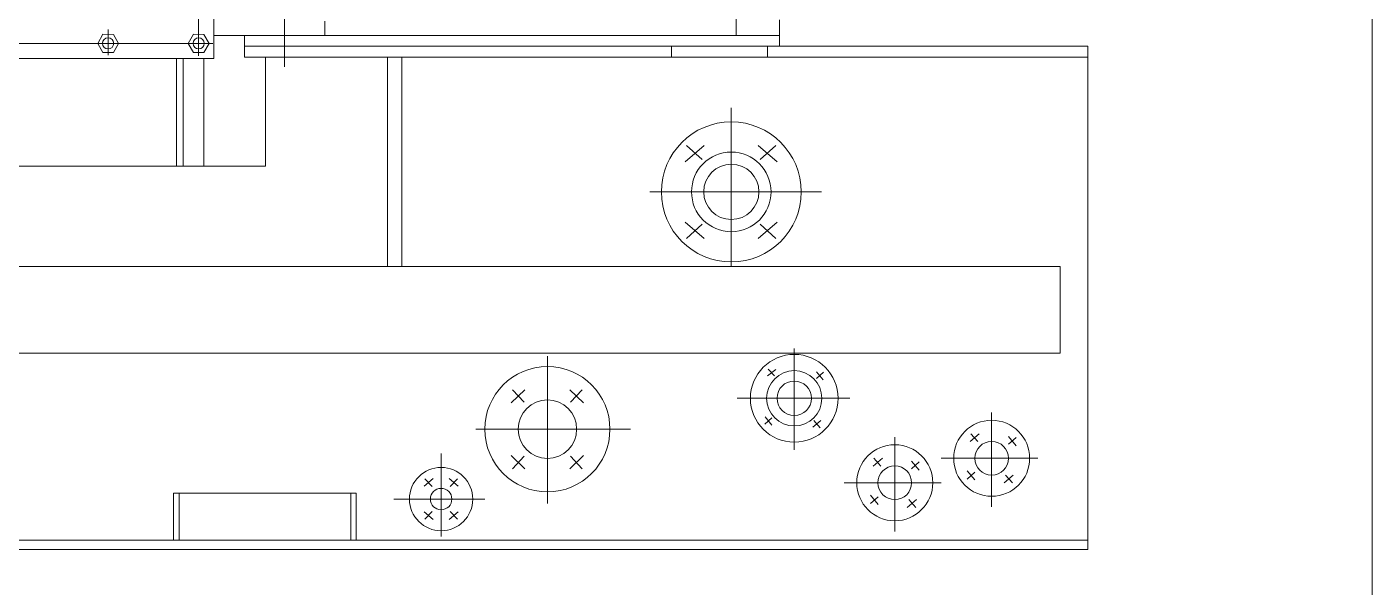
# Model space of a CAD drawing. Extents: x 0 to 420, y 0 to 297.
# Drawn here: x 313.8 to 420, y 108.1 to 152.3 of the extents above; entities that cross this region are included whole.
import ezdxf

# ---------------------------------------------------------------- set-up
doc = ezdxf.new("R2010")
doc.units = 0
doc.layers.get('0').update_dxf_attribs({"linetype": 'CONTINUOUS'})

msp = doc.modelspace()

# ---------------------------------------------------------------- linework, layer by layer
at = {"lineweight": 0}
for p, q in [((420, 297), (420, 0)), ((397.56, 149.88), (397.56, 150.75)), ((397.56, 111.06), (397.56, 150.75)), ((397.56, 111.06), (397.56, 111.78))]:
    msp.add_line(p, q, dxfattribs=at)
at = {"lineweight": 0, "ltscale": 0.0007}
for p, q in [((369.78, 191.39), (369.78, 151.59)), ((328.55, 191.19), (328.55, 149.79)), ((327.34, 189.8), (327.34, 149.98)), ((334.12, 149.13), (334.12, 189.95)), ((328.55, 149.79), (328.55, 155.98)), ((320.19, 150.05), (320.19, 152.07)), ((337.3, 152.73), (337.3, 151.59)), ((373.21, 150.75), (373.21, 152.83)), ((327.34, 150.97), (267.16, 150.97)), ((319.37, 150.97), (319.78, 151.69)), ((319.78, 150.26), (319.37, 150.97)), ((319.78, 151.69), (320.61, 151.68)), ((320.61, 151.68), (321.02, 150.97)), ((321.02, 150.97), (320.61, 150.26)), ((326.15, 150.97), (328.47, 150.97)), ((326.51, 150.97), (326.93, 151.69)), ((326.93, 150.26), (326.51, 150.97)), ((326.93, 151.69), (327.75, 151.68)), ((327.75, 151.68), (328.16, 150.97)), ((328.16, 150.97), (327.75, 150.26)), ((337.3, 151.59), (328.55, 151.59)), ((330.97, 150.75), (330.97, 151.59)), ((337.3, 151.59), (369.78, 151.59)), ((369.78, 151.59), (373.21, 151.59)), ((275.58, 149.79), (328.55, 149.79)), ((320.61, 150.26), (319.78, 150.26)), ((325.59, 141.3), (325.59, 149.79)), ((326.13, 141.3), (326.13, 149.79)), ((327.75, 150.26), (326.93, 150.26)), ((327.75, 141.3), (327.75, 149.79)), ((330.97, 150.75), (369.78, 150.75)), ((330.97, 150.75), (330.97, 149.88)), ((330.97, 149.88), (397.56, 149.88)), ((332.62, 141.3), (332.62, 149.88)), ((342.24, 149.88), (342.24, 133.37)), ((342.24, 133.37), (342.24, 149.88)), ((343.39, 133.37), (343.39, 149.88)), ((364.68, 149.88), (364.68, 150.75)), ((369.78, 150.75), (397.56, 150.75)), ((372.25, 149.88), (372.25, 150.75)), ((369.4, 133.37), (369.4, 145.88)), ((365.76, 141.64), (367.26, 142.93)), ((365.87, 142.93), (367.1, 141.8)), ((373.03, 141.64), (371.53, 142.93)), ((372.93, 142.93), (371.69, 141.8)), ((332.62, 141.3), (266.12, 141.3)), ((362.96, 139.26), (376.51, 139.26)), ((365.76, 136.88), (367.26, 135.59)), ((365.87, 135.59), (367.1, 136.72)), ((373.03, 136.88), (371.53, 135.59)), ((372.93, 135.59), (371.69, 136.72)), ((212.8, 133.37), (343.39, 133.37)), ((343.39, 133.37), (395.37, 133.37)), ((395.37, 133.37), (395.37, 126.54)), ((214.07, 126.54), (395.37, 126.54)), ((374.37, 126.9), (374.37, 118.91)), ((354.88, 126.3), (354.88, 114.67)), ((372.26, 124.74), (372.91, 125.26)), ((372.32, 125.29), (372.82, 124.74)), ((376.13, 125.08), (376.65, 124.44)), ((376.68, 125.03), (376.13, 124.53)), ((352.03, 122.63), (353.1, 123.65)), ((352.03, 122.63), (353.1, 123.65)), ((352.12, 123.65), (353.05, 122.67)), ((352.12, 123.65), (353.05, 122.67)), ((357.72, 122.63), (356.65, 123.65)), ((357.63, 123.65), (356.7, 122.67)), ((369.86, 122.98), (378.77, 122.98)), ((372.05, 120.93), (372.61, 121.43)), ((372.61, 120.87), (372.08, 121.52)), ((376.47, 121.22), (375.83, 120.69)), ((376.41, 120.66), (375.91, 121.22)), ((389.96, 121.85), (389.96, 114.42)), ((349.22, 120.54), (361.44, 120.54)), ((388.25, 119.57), (388.98, 120.18)), ((388.31, 120.18), (388.86, 119.57)), ((382.31, 119.92), (382.31, 112.48)), ((391.28, 119.96), (391.89, 119.23)), ((391.89, 119.9), (391.28, 119.35)), ((346.49, 112.09), (346.49, 118.63)), ((352.03, 118.46), (353.1, 117.43)), ((352.03, 118.46), (353.1, 117.43)), ((352.12, 117.43), (353.05, 118.41)), ((352.12, 117.43), (353.05, 118.41)), ((357.72, 118.46), (356.65, 117.43)), ((357.63, 117.43), (356.7, 118.41)), ((380.6, 117.64), (381.33, 118.25)), ((380.66, 118.25), (381.22, 117.64)), ((383.63, 118.03), (384.24, 117.3)), ((384.24, 117.97), (383.63, 117.41)), ((385.96, 118.25), (393.61, 118.25)), ((388.64, 116.54), (388.03, 117.27)), ((388.03, 116.6), (388.64, 117.15)), ((391.67, 116.93), (390.94, 116.32)), ((391.61, 116.32), (391.05, 116.93)), ((345.15, 116.05), (345.87, 116.65)), ((345.2, 116.62), (345.77, 116.02)), ((347.84, 116.05), (347.11, 116.65)), ((347.79, 116.62), (347.21, 116.02)), ((378.31, 116.32), (385.96, 116.32)), ((325.36, 115.49), (339.77, 115.49)), ((325.36, 115.49), (325.36, 111.78)), ((325.81, 112.92), (325.81, 115.49)), ((339.37, 113.25), (339.37, 115.49)), ((339.77, 115.49), (339.77, 111.78)), ((342.74, 115.03), (349.94, 115.03)), ((380.99, 114.61), (380.38, 115.34)), ((380.38, 114.67), (380.99, 115.22)), ((384.02, 115), (383.29, 114.38)), ((383.96, 114.38), (383.41, 115)), ((345.15, 114.02), (345.87, 113.42)), ((345.2, 113.44), (345.77, 114.04)), ((347.84, 114.02), (347.11, 113.42)), ((347.79, 113.44), (347.21, 114.04)), ((325.81, 112.92), (325.81, 111.78)), ((339.37, 113.25), (339.37, 111.78)), ((226.67, 111.78), (397.56, 111.78)), ((214.93, 111.06), (397.56, 111.06))]:
    msp.add_line(p, q, dxfattribs=at)
for centre, radius in [((320.19, 150.97), 0.442), ((327.34, 150.97), 0.442), ((369.4, 139.26), 5.52), ((369.4, 139.26), 3.14), ((369.4, 139.26), 2.18), ((374.37, 122.98), 3.46), ((354.88, 120.54), 4.94), ((374.37, 122.98), 2.18), ((374.37, 122.98), 1.36), ((354.88, 120.54), 2.31), ((389.96, 118.25), 3), ((382.31, 116.32), 3), ((389.96, 118.25), 1.33), ((346.49, 115.03), 2.5), ((382.31, 116.32), 1.33), ((346.49, 115.03), 0.846)]:
    msp.add_circle(centre, radius, dxfattribs=at)

doc.saveas('drawing.dxf')
